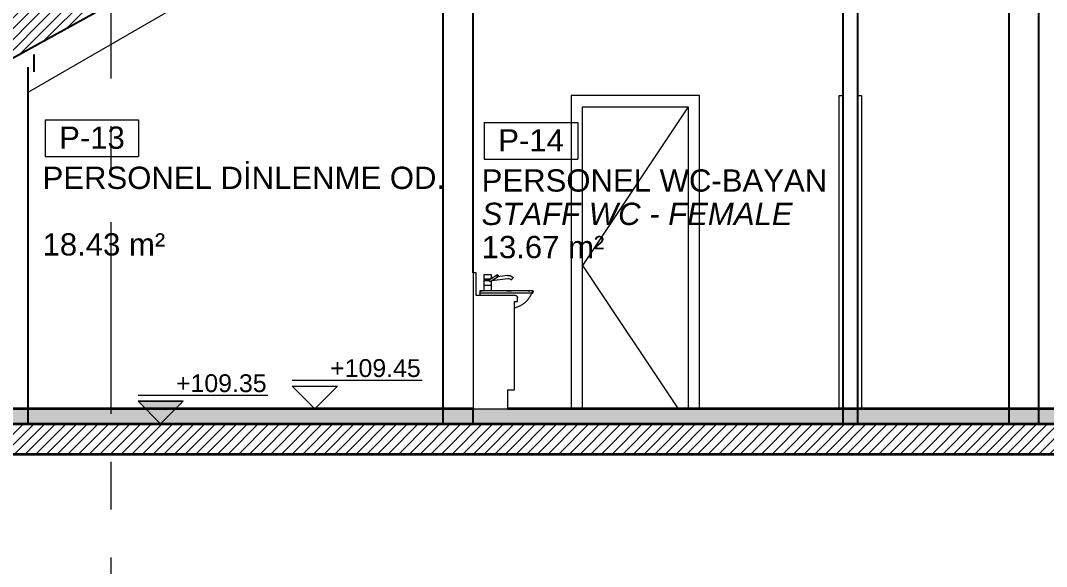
# Model space of a CAD drawing. Header units: centimetres. Extents: x -15511 to 6948, y 9649 to 14173.
# Drawn here: x -4922 to -4242, y 10841 to 11202 of the extents above; entities that cross this region are included whole.
import ezdxf

# ---------------------------------------------------------------- set-up
doc = ezdxf.new("R2010")
doc.units = ezdxf.units.CM
doc.header["$LTSCALE"] = 200
for name, pattern in [('Centre', [3.175, 0.635, -0.47625, 1.5875, -0.47625]), ('Dot 1mm', [0.1, 0, -0.1]), ('Grid Line 1_4_', [1.11125, 0.635, -0.15875, 0.15875, -0.15875])]:
    doc.linetypes.add(name, pattern=pattern)
for name, color, linetype, lineweight in [('A-AREA-IDEN', 2, 'Continuous', 9), ('A-DETL-MEDM', 33, 'Continuous', 25), ('A-DOOR', 31, 'Continuous', 9), ('A-DOOR-FRAM', 31, 'Continuous', 9), ('A-FLOR', 192, 'Continuous', 9), ('A-FLOR-LEVL', 51, 'Continuous', 9), ('A-FLOR-PATT', 8, 'Continuous', 35), ('A-GENM', 13, 'Continuous', 9), ('A-WALL', 113, 'Continuous', 9), ('G-ANNO-DIMS', 111, 'Continuous', 9), ('I-FURN', 30, 'Continuous', 9), ('P-SANR-FIXT', 6, 'Continuous', 9), ('S-GRID', 1, 'Continuous', 9), ('S-STRS', 31, 'Continuous', 9)]:
    doc.layers.add(name, color=color, linetype=linetype, lineweight=lineweight)
doc.styles.add('Arial_2', font='arial.ttf', dxfattribs={"height": 14.752994})
doc.styles.add('Arial_4', font='arial.ttf', dxfattribs={"height": 11.802395})
doc.styles.add('Arial_I', font='ariali.ttf', dxfattribs={"height": 14.752994})
pattern_1 = [(45, (-4285.505, 12015), (-3.535534, 3.535534), [])]

# ---------------------------------------------------------------- blocks, each defined once
blk = doc.blocks.new('M_Single-Flush1 - IUAS_A_DOOR_K11_700_2100-1791538-A')
at = {"layer": 'A-DOOR-FRAM'}
for p, q in [((-4379.48, 10945), (-4379.48, 11152.6)), ((-4379.48, 11152.6), (-4376.98, 11152.6)), ((-4366.98, 11152.6), (-4364.48, 11152.6)), ((-4364.48, 11152.6), (-4364.48, 10945))]:
    blk.add_line(p, q, dxfattribs=at)
blk = doc.blocks.new('Basins w Vanity Unit1 - Basins w Vanity Unit-V28-A')
at = {"layer": 'I-FURN'}
for p, q in [((-4621.98, 11035), (-4621.98, 10945)), ((-4619.98, 11035), (-4621.98, 11035)), ((-4619.98, 11020), (-4619.98, 11035)), ((-4593.98, 11020), (-4619.98, 11020)), ((-4592.48, 11016), (-4592.48, 11018.5)), ((-4594.48, 10957.5), (-4594.48, 11016)), ((-4594.48, 11016), (-4592.48, 11016)), ((-4598.98, 10945), (-4598.98, 10957.5)), ((-4598.98, 10957.5), (-4594.48, 10957.5)), ((-4621.98, 10945), (-4598.98, 10945))]:
    blk.add_line(p, q, dxfattribs=at)
blk.add_arc((-4593.98, 11018.5), 1.5, 0, 90, dxfattribs=at)
blk.add_open_spline([(-4593.61, 11019.95), (-4593.55, 11019.94), (-4593.44, 11019.9), (-4593.31, 11019.84), (-4593.21, 11019.79), (-4593.12, 11019.73), (-4593.05, 11019.68), (-4593.01, 11019.64)], degree=3, knots=[0.1428571, 0.1428571, 0.1428571, 0.1428571, 0.2142857, 0.2857143, 0.3214286, 0.3571429, 0.4285714, 0.4285714, 0.4285714, 0.4285714], dxfattribs=at)
for points in [[(-4593.01, 11019.64), (-4593.05, 11019.68), (-4593.14, 11019.74), (-4593.28, 11019.83), (-4593.44, 11019.9), (-4593.55, 11019.94), (-4593.61, 11019.95)], [(-4592.62, 11019.13), (-4592.6, 11019.08), (-4592.57, 11019.03), (-4592.55, 11018.97)], [(-4592.56, 11018.97), (-4592.58, 11019.02), (-4592.6, 11019.08), (-4592.62, 11019.13)], [(-4592.52, 11018.83), (-4592.5, 11018.72), (-4592.48, 11018.61), (-4592.48, 11018.5)], [(-4592.48, 11018.5), (-4592.48, 11018.61), (-4592.5, 11018.72), (-4592.52, 11018.83)]]:
    blk.add_open_spline(points, degree=3, dxfattribs=at)
blk = doc.blocks.new('Sink - Cloakroom - 440 x 350mm-V29-A')
at = {"layer": 'P-SANR-FIXT'}
for p, q in [((-4614.91, 11034.01), (-4614.91, 11031.01)), ((-4614.91, 11030.71), (-4614.91, 11023.21)), ((-4614.91, 11030.01), (-4614.91, 11027.01)), ((-4614.91, 11030.01), (-4614.91, 11027.01)), ((-4614.79, 11034.01), (-4612.41, 11034.01)), ((-4614.79, 11031.01), (-4612.41, 11031.01)), ((-4612.41, 11030.71), (-4614.79, 11030.71)), ((-4614.79, 11030.01), (-4612.41, 11030.01)), ((-4614.79, 11030.01), (-4614.79, 11030.01)), ((-4614.71, 11031.01), (-4614.71, 11030.71)), ((-4612.41, 11034.01), (-4610.04, 11034.01)), ((-4612.41, 11031.01), (-4610.41, 11031.01)), ((-4610.51, 11030.71), (-4612.41, 11030.71)), ((-4612.41, 11030.01), (-4611.27, 11030.01)), ((-4606.31, 11033.5), (-4611.6, 11030.01)), ((-4610.37, 11029.5), (-4605.47, 11032.74)), ((-4609.92, 11029.8), (-4609.53, 11030.06)), ((-4609.91, 11032.02), (-4609.91, 11034.01)), ((-4608.23, 11032.23), (-4609.91, 11032.02)), ((-4609.91, 11027.01), (-4609.91, 11029.85)), ((-4609.91, 11023.21), (-4609.91, 11029.83)), ((-4609.91, 11027.01), (-4609.91, 11029.83)), ((-4609.56, 11030.05), (-4599.04, 11031.34)), ((-4599.29, 11033.33), (-4605.81, 11032.53)), ((-4605.79, 11032.53), (-4605.47, 11032.74)), ((-4596.9, 11030.71), (-4596.64, 11030.49)), ((-4595.35, 11032.02), (-4595.62, 11032.24)), ((-4617.48, 11023.21), (-4616.07, 11023.21)), ((-4617.48, 11023.21), (-4616.07, 11023.21)), ((-4614.91, 11026.71), (-4614.91, 11023.21)), ((-4614.91, 11026.71), (-4614.91, 11023.21)), ((-4614.79, 11027.01), (-4612.41, 11027.01)), ((-4614.79, 11027.01), (-4614.79, 11027.01)), ((-4612.41, 11026.71), (-4614.79, 11026.71)), ((-4614.79, 11026.71), (-4614.79, 11026.71)), ((-4614.71, 11027.01), (-4614.71, 11026.71)), ((-4612.41, 11027.01), (-4610.04, 11027.01)), ((-4610.04, 11026.71), (-4612.41, 11026.71)), ((-4610.11, 11026.71), (-4610.11, 11027.01)), ((-4609.91, 11023.21), (-4609.91, 11026.71)), ((-4609.91, 11023.21), (-4609.91, 11026.71)), ((-4599.72, 11023.21), (-4598.17, 11023.21)), ((-4599.72, 11023.21), (-4598.17, 11023.21)), ((-4598.17, 11023.21), (-4596.61, 11023.21)), ((-4598.17, 11023.21), (-4596.61, 11023.21)), ((-4585.43, 11023.21), (-4584.43, 11023.21)), ((-4585.43, 11023.21), (-4584.43, 11023.21)), ((-4582.87, 11023.21), (-4582.63, 11023.21)), ((-4582.87, 11023.21), (-4582.63, 11023.21)), ((-4582.62, 11021.6), (-4582.62, 11023.21)), ((-4582.62, 11021.6), (-4582.62, 11023.21)), ((-4582.54, 11023.21), (-4582.53, 11023.21)), ((-4582.53, 11023.21), (-4582.54, 11023.21)), ((-4617.48, 11022.71), (-4617.48, 11021.78)), ((-4617.48, 11021.6), (-4617.48, 11021.78)), ((-4617.48, 11021.6), (-4617.48, 11021.78)), ((-4598.17, 11021.6), (-4617.48, 11021.6)), ((-4598.17, 11021.6), (-4617.48, 11021.6)), ((-4607.18, 11021.6), (-4607.16, 11021.6)), ((-4594.31, 11021.6), (-4598.17, 11021.6)), ((-4582.63, 11021.6), (-4598.17, 11021.6)), ((-4589.99, 11021.6), (-4593.39, 11021.6)), ((-4587.11, 11021.6), (-4589.99, 11021.6)), ((-4584.43, 11021.6), (-4586.49, 11021.6)), ((-4583.12, 11021.6), (-4584.43, 11021.6)), ((-4582.63, 11021.6), (-4582.96, 11021.6)), ((-4582.63, 11021.78), (-4582.63, 11021.6)), ((-4582.63, 11021.78), (-4582.63, 11021.6)), ((-4582.39, 11021.78), (-4582.15, 11022.71)), ((-4582.39, 11021.78), (-4582.15, 11022.71)), ((-4594.13, 11011.9), (-4594.48, 11011.82))]:
    blk.add_line(p, q, dxfattribs=at)
at = {"layer": 'P-SANR-FIXT', "flags": 128}
for points in [[(-4606.32, 11033.49), (-4606.38, 11033.44), (-4606.43, 11033.37), (-4606.45, 11033.29), (-4606.46, 11033.2), (-4606.44, 11033.12)], [(-4606.44, 11033.12), (-4606.4, 11033.03), (-4606.34, 11032.94), (-4606.26, 11032.86), (-4606.17, 11032.8), (-4606.07, 11032.74), (-4605.96, 11032.7), (-4605.85, 11032.67), (-4605.74, 11032.66), (-4605.64, 11032.67), (-4605.55, 11032.7), (-4605.46, 11032.74), (-4605.4, 11032.8), (-4605.36, 11032.86), (-4605.33, 11032.94), (-4605.33, 11033.03), (-4605.35, 11033.12)], [(-4605.35, 11033.12), (-4605.39, 11033.2), (-4605.45, 11033.29), (-4605.52, 11033.37), (-4605.61, 11033.44), (-4605.71, 11033.49), (-4605.82, 11033.53), (-4605.93, 11033.56), (-4606.04, 11033.57), (-4606.14, 11033.56), (-4606.24, 11033.53), (-4606.31, 11033.5)], [(-4605.61, 11033.44), (-4605.52, 11033.37), (-4605.45, 11033.29), (-4605.39, 11033.2), (-4605.35, 11033.12)], [(-4605.35, 11033.12), (-4605.33, 11033.03), (-4605.33, 11032.94), (-4605.36, 11032.86), (-4605.4, 11032.8), (-4605.46, 11032.74)], [(-4599.29, 11033.33), (-4598.41, 11033.35), (-4597.54, 11033.22), (-4596.71, 11032.93), (-4595.62, 11032.24)], [(-4599.04, 11031.34), (-4598.37, 11031.34), (-4597.72, 11031.18), (-4597.28, 11030.98), (-4596.9, 11030.71)], [(-4595.99, 11031.25), (-4596.13, 11031.09), (-4596.26, 11030.94), (-4596.37, 11030.8), (-4596.47, 11030.68), (-4596.55, 11030.59), (-4596.61, 11030.52), (-4596.63, 11030.49), (-4596.61, 11030.52), (-4596.55, 11030.59), (-4596.47, 11030.68), (-4596.37, 11030.8)], [(-4595.62, 11031.7), (-4595.52, 11031.82), (-4595.44, 11031.91), (-4595.38, 11031.98), (-4595.35, 11032.01), (-4595.38, 11031.98), (-4595.44, 11031.91), (-4595.52, 11031.82), (-4595.62, 11031.7), (-4595.73, 11031.56), (-4595.86, 11031.41), (-4595.99, 11031.25)], [(-4598.15, 11023.21), (-4599.19, 11023.21), (-4600.23, 11023.21), (-4601.28, 11023.21), (-4602.34, 11023.21), (-4603.4, 11023.21), (-4604.46, 11023.21), (-4605.52, 11023.21), (-4606.58, 11023.21), (-4607.64, 11023.21), (-4608.69, 11023.21), (-4609.73, 11023.21), (-4610.77, 11023.21), (-4611.79, 11023.21), (-4612.8, 11023.21), (-4613.8, 11023.21), (-4614.79, 11023.21), (-4615.76, 11023.21), (-4616.71, 11023.21), (-4617.48, 11023.21)], [(-4607.15, 11023.21), (-4607.13, 11023.21), (-4607.12, 11023.21), (-4607.11, 11023.2)], [(-4582.53, 11023.21), (-4582.55, 11023.21), (-4582.6, 11023.21), (-4582.68, 11023.21), (-4582.79, 11023.21), (-4582.94, 11023.21), (-4583.12, 11023.21), (-4583.33, 11023.21), (-4583.57, 11023.21), (-4583.84, 11023.21), (-4584.15, 11023.21), (-4584.48, 11023.21), (-4584.84, 11023.21), (-4585.23, 11023.21), (-4585.65, 11023.21), (-4586.1, 11023.21), (-4586.58, 11023.21), (-4587.08, 11023.21), (-4587.61, 11023.21), (-4588.16, 11023.21), (-4588.73, 11023.21), (-4589.33, 11023.21), (-4589.95, 11023.21), (-4590.59, 11023.21), (-4591.25, 11023.21), (-4591.93, 11023.21), (-4592.62, 11023.21), (-4593.34, 11023.21), (-4594.07, 11023.21), (-4594.81, 11023.21), (-4595.56, 11023.21), (-4596.33, 11023.21), (-4597.11, 11023.21), (-4597.9, 11023.21), (-4598.15, 11023.21)], [(-4582.84, 11023.21), (-4582.71, 11023.21), (-4582.62, 11023.21), (-4582.56, 11023.21), (-4582.53, 11023.21), (-4582.53, 11023.21)], [(-4582.53, 11023.21), (-4582.52, 11023.21), (-4582.5, 11023.21), (-4582.48, 11023.21), (-4582.47, 11023.2), (-4582.45, 11023.2), (-4582.44, 11023.2), (-4582.42, 11023.19), (-4582.41, 11023.19), (-4582.39, 11023.18), (-4582.38, 11023.18), (-4582.36, 11023.17), (-4582.35, 11023.16), (-4582.33, 11023.16), (-4582.32, 11023.15), (-4582.31, 11023.14), (-4582.29, 11023.13), (-4582.28, 11023.12), (-4582.27, 11023.11), (-4582.26, 11023.1), (-4582.25, 11023.09), (-4582.23, 11023.08), (-4582.22, 11023.06), (-4582.21, 11023.05), (-4582.2, 11023.04), (-4582.2, 11023.02), (-4582.19, 11023.01), (-4582.18, 11023), (-4582.17, 11022.98), (-4582.17, 11022.97), (-4582.16, 11022.95), (-4582.15, 11022.94), (-4582.15, 11022.92), (-4582.14, 11022.91), (-4582.14, 11022.89), (-4582.14, 11022.88), (-4582.14, 11022.86), (-4582.13, 11022.84), (-4582.13, 11022.83), (-4582.13, 11022.81), (-4582.13, 11022.8), (-4582.13, 11022.78), (-4582.13, 11022.77), (-4582.14, 11022.75), (-4582.14, 11022.73), (-4582.14, 11022.72), (-4582.15, 11022.71)], [(-4582.53, 11023.21), (-4582.52, 11023.21), (-4582.5, 11023.21), (-4582.48, 11023.21), (-4582.47, 11023.2), (-4582.45, 11023.2), (-4582.44, 11023.2), (-4582.42, 11023.19), (-4582.41, 11023.19), (-4582.39, 11023.18), (-4582.38, 11023.18), (-4582.36, 11023.17), (-4582.35, 11023.16), (-4582.33, 11023.16), (-4582.32, 11023.15), (-4582.31, 11023.14), (-4582.29, 11023.13), (-4582.28, 11023.12), (-4582.27, 11023.11), (-4582.26, 11023.1), (-4582.25, 11023.09), (-4582.23, 11023.08), (-4582.22, 11023.06), (-4582.21, 11023.05), (-4582.2, 11023.04), (-4582.2, 11023.02), (-4582.19, 11023.01), (-4582.18, 11023), (-4582.17, 11022.98), (-4582.17, 11022.97), (-4582.16, 11022.95), (-4582.15, 11022.94), (-4582.15, 11022.92), (-4582.14, 11022.91), (-4582.14, 11022.89), (-4582.14, 11022.88), (-4582.14, 11022.86), (-4582.13, 11022.84), (-4582.13, 11022.83), (-4582.13, 11022.81), (-4582.13, 11022.8), (-4582.13, 11022.78), (-4582.13, 11022.77), (-4582.14, 11022.75), (-4582.14, 11022.73), (-4582.14, 11022.72), (-4582.15, 11022.71)], [(-4617.19, 11020), (-4617.4, 11020.42), (-4617.48, 11020.61)], [(-4607.11, 11021.61), (-4607.12, 11021.61), (-4607.13, 11021.61), (-4607.14, 11021.6), (-4607.15, 11021.6), (-4607.16, 11021.6)], [(-4583.36, 11021.6), (-4583.59, 11021.02), (-4583.84, 11020.45), (-4584.12, 11019.89), (-4584.42, 11019.33), (-4584.74, 11018.8), (-4585.08, 11018.27), (-4585.44, 11017.76), (-4585.83, 11017.26), (-4586.23, 11016.78), (-4586.65, 11016.32), (-4587.09, 11015.87), (-4587.55, 11015.44), (-4588.02, 11015.03), (-4588.51, 11014.64), (-4589.02, 11014.27), (-4589.53, 11013.92), (-4590.07, 11013.59), (-4590.61, 11013.28), (-4591.17, 11012.99), (-4591.74, 11012.73), (-4592.32, 11012.49), (-4592.91, 11012.27), (-4593.5, 11012.08), (-4594.11, 11011.91), (-4594.13, 11011.9)], [(-4582.39, 11021.78), (-4582.4, 11021.77), (-4582.4, 11021.76), (-4582.4, 11021.75), (-4582.41, 11021.74), (-4582.41, 11021.73), (-4582.42, 11021.73), (-4582.42, 11021.72), (-4582.43, 11021.71), (-4582.43, 11021.7), (-4582.44, 11021.69), (-4582.44, 11021.69), (-4582.45, 11021.68), (-4582.45, 11021.67), (-4582.46, 11021.67), (-4582.47, 11021.66), (-4582.48, 11021.65), (-4582.48, 11021.65), (-4582.49, 11021.64), (-4582.5, 11021.64), (-4582.51, 11021.63), (-4582.51, 11021.63), (-4582.52, 11021.63), (-4582.53, 11021.62), (-4582.54, 11021.62), (-4582.55, 11021.62), (-4582.56, 11021.61), (-4582.57, 11021.61), (-4582.58, 11021.61), (-4582.59, 11021.61), (-4582.59, 11021.61), (-4582.6, 11021.6), (-4582.61, 11021.6), (-4582.62, 11021.6)], [(-4582.39, 11021.78), (-4582.4, 11021.77), (-4582.4, 11021.76), (-4582.4, 11021.75), (-4582.41, 11021.74), (-4582.41, 11021.73), (-4582.42, 11021.73), (-4582.42, 11021.72), (-4582.43, 11021.71), (-4582.43, 11021.7), (-4582.44, 11021.69), (-4582.44, 11021.69), (-4582.45, 11021.68), (-4582.45, 11021.67), (-4582.46, 11021.67), (-4582.47, 11021.66), (-4582.48, 11021.65), (-4582.48, 11021.65), (-4582.49, 11021.64), (-4582.5, 11021.64), (-4582.51, 11021.63), (-4582.51, 11021.63), (-4582.52, 11021.63), (-4582.53, 11021.62), (-4582.54, 11021.62), (-4582.55, 11021.62), (-4582.56, 11021.61), (-4582.57, 11021.61), (-4582.58, 11021.61), (-4582.59, 11021.61), (-4582.59, 11021.61), (-4582.6, 11021.6), (-4582.61, 11021.6), (-4582.62, 11021.6)], [(-4582.4, 11021.78), (-4582.28, 11022.24), (-4582.15, 11022.71)]]:
    blk.add_lwpolyline(points, dxfattribs=at)
at = {"layer": 'P-SANR-FIXT'}
for points in [[(-4611.42, 11030.01), (-4611.38, 11030.01), (-4611.33, 11030.01), (-4611.27, 11030.01)], [(-4611.27, 11030.01), (-4611.27, 11029.99), (-4611.28, 11029.97), (-4611.28, 11029.94), (-4611.28, 11029.92)], [(-4610.67, 11030.97), (-4610.67, 11030.98), (-4610.67, 11030.99), (-4610.67, 11031.01)], [(-4610.67, 11031.01), (-4610.67, 11030.99), (-4610.67, 11030.97), (-4610.67, 11030.94), (-4610.67, 11030.92)], [(-4610.67, 11030.92), (-4610.67, 11030.89), (-4610.67, 11030.81), (-4610.65, 11030.74), (-4610.64, 11030.71)], [(-4610.64, 11030.71), (-4610.65, 11030.74), (-4610.66, 11030.78), (-4610.66, 11030.81)], [(-4617.48, 11021.78), (-4617.48, 11021.76), (-4617.48, 11021.74), (-4617.48, 11021.73)], [(-4617.48, 11021.6), (-4617.48, 11021.38), (-4617.48, 11021.02), (-4617.48, 11020.68), (-4617.48, 11020.61), (-4617.48, 11020.61)]]:
    blk.add_open_spline(points, degree=3, dxfattribs=at)
for points, knots in [([(-4611.28, 11029.92), (-4611.27, 11029.88), (-4611.27, 11029.83), (-4611.24, 11029.77), (-4611.23, 11029.73), (-4611.22, 11029.71), (-4611.2, 11029.69), (-4611.18, 11029.66), (-4611.15, 11029.63), (-4611.12, 11029.6), (-4611.09, 11029.58), (-4611.07, 11029.56), (-4611.05, 11029.55), (-4611.02, 11029.53), (-4610.99, 11029.51), (-4610.95, 11029.49), (-4610.92, 11029.48), (-4610.89, 11029.47), (-4610.86, 11029.46), (-4610.8, 11029.44), (-4610.7, 11029.43), (-4610.6, 11029.43), (-4610.53, 11029.44), (-4610.49, 11029.45), (-4610.46, 11029.46), (-4610.44, 11029.47), (-4610.42, 11029.47)], [-1, -1, -1, -1, -0.9444444, -0.9166667, -0.9027778, -0.8888889, -0.875, -0.8611111, -0.8333333, -0.8055556, -0.7916667, -0.7777778, -0.7638889, -0.75, -0.7222222, -0.6944444, -0.6805556, -0.6666667, -0.6388889, -0.6111111, -0.5555556, -0.4444444, -0.4166667, -0.3888889, -0.3611111, -0.3333333, -0.3333333, -0.3333333, -0.3333333]), ([(-4609.92, 11032.01), (-4609.94, 11031.99), (-4609.98, 11031.94), (-4610.06, 11031.84), (-4610.1, 11031.77), (-4610.14, 11031.72), (-4610.16, 11031.68), (-4610.19, 11031.64), (-4610.23, 11031.58), (-4610.26, 11031.51), (-4610.29, 11031.46), (-4610.31, 11031.42), (-4610.32, 11031.37), (-4610.35, 11031.31), (-4610.38, 11031.19), (-4610.4, 11031.09), (-4610.41, 11031.01)], [-0.4444444, -0.4444444, -0.4444444, -0.4444444, -0.3333333, -0.2777778, -0.25, -0.2222222, -0.2083333, -0.1944444, -0.1666667, -0.1388889, -0.125, -0.1111111, -0.0972222, -0.0833333, -0.0555556, 0, 0, 0, 0]), ([(-4617.48, 11023.21), (-4617.48, 11023.21), (-4617.48, 11023.19), (-4617.48, 11023.13), (-4617.48, 11023.07), (-4617.48, 11023), (-4617.48, 11022.94), (-4617.48, 11022.88), (-4617.48, 11022.8), (-4617.48, 11022.74), (-4617.48, 11022.71)], [-1, -1, -1, -1, -0.75, -0.625, -0.5, -0.375, -0.3125, -0.25, -0.125, 0, 0, 0, 0]), ([(-4582.15, 11022.71), (-4582.14, 11022.76), (-4582.13, 11022.89), (-4582.21, 11023.06), (-4582.33, 11023.16), (-4582.45, 11023.2), (-4582.51, 11023.21), (-4582.54, 11023.21)], [-1, -1, -1, -1, -0.75, -0.5, -0.25, -0.125, 0, 0, 0, 0]), ([(-4617.48, 11021.68), (-4617.48, 11021.67), (-4617.48, 11021.65), (-4617.48, 11021.61), (-4617.48, 11021.6), (-4617.48, 11021.6)], [-0.6666667, -0.6666667, -0.6666667, -0.6666667, -0.5, -0.3333333, 0, 0, 0, 0]), ([(-4582.63, 11021.6), (-4582.61, 11021.6), (-4582.58, 11021.61), (-4582.51, 11021.63), (-4582.44, 11021.68), (-4582.41, 11021.74), (-4582.4, 11021.78)], [-1, -1, -1, -1, -0.833333, -0.666667, -0.333333, 0, 0, 0, 0])]:
    blk.add_open_spline(points, degree=3, knots=knots, dxfattribs=at)
blk = doc.blocks.new('M_Single-Flush1 - IUAS_A_DOOR_K11_700_2100-V30-A')
at = {"layer": 'A-DOOR', "linetype": 'Centre'}
for p, q in [((-4479.48, 11145), (-4549.48, 11040)), ((-4549.48, 11040), (-4486.15, 10945))]:
    blk.add_line(p, q, dxfattribs=at)
at = {"layer": 'A-DOOR-FRAM'}
for p, q in [((-4471.88, 11152.6), (-4557.08, 11152.6)), ((-4557.08, 11152.6), (-4557.08, 10945)), ((-4471.88, 10945), (-4471.88, 11152.6)), ((-4549.48, 10945), (-4549.48, 11145)), ((-4549.48, 11145), (-4479.48, 11145)), ((-4479.48, 11145), (-4479.48, 10945))]:
    blk.add_line(p, q, dxfattribs=at)
blk = doc.blocks.new('A-YURUYEN MERDIVEN - 695_00-V31-A')
at = {"layer": 'A-GENM'}
blk.add_line((-4916.98, 11154.86), (-4641.98, 11313.64), dxfattribs=at)
blk = doc.blocks.new('IUAS_A_ROOM_100S - No_İsmi_Alan-1315501-A')
at = {"layer": 'A-AREA-IDEN'}
for p, q in [((-5449.6, 12705.39), (-5449.6, 12681.02)), ((-5449.6, 12705.39), (-5387.59, 12705.39)), ((-5387.59, 12705.39), (-5387.59, 12681.02)), ((-5449.6, 12681.02), (-5387.59, 12681.02))]:
    blk.add_line(p, q, dxfattribs=at)
blk = doc.blocks.new('Spot Elevations - IUAS_A_SECTION_FLOOR_CONCRETE-1317280-A')
at = {"layer": 'G-ANNO-DIMS'}
blk.add_hatch(color=256, dxfattribs=at).paths.add_polyline_path([(-6011.89, 11645), (-6026.89, 11630), (-6041.89, 11645)], flags=0)
for p, q in [((-6041.89, 11649), (-5955.82, 11649)), ((-6041.89, 11645), (-6011.89, 11645)), ((-6026.89, 11630), (-6041.89, 11645)), ((-6011.89, 11645), (-6041.89, 11645)), ((-6041.89, 11645), (-6026.89, 11630)), ((-6011.89, 11645), (-6026.89, 11630)), ((-6026.89, 11630), (-6011.89, 11645))]:
    blk.add_line(p, q, dxfattribs=at)
blk = doc.blocks.new('Spot Elevations - IUAS_A_SECTION_FLOOR_FINISH-1317019-A')
at = {"layer": 'G-ANNO-DIMS'}
for p, q in [((-1852.33, 12529), (-1766.26, 12529)), ((-1852.33, 12525), (-1822.33, 12525)), ((-1837.33, 12510), (-1852.33, 12525)), ((-1822.33, 12525), (-1837.33, 12510))]:
    blk.add_line(p, q, dxfattribs=at)

msp = doc.modelspace()

# ---------------------------------------------------------------- hatches: boundary and pattern name
at = {"layer": 'A-FLOR-PATT', "lineweight": 9}
h = msp.add_hatch(dxfattribs=at)
h.set_pattern_fill('FP_2', color=256, style=0, pattern_type=2)
h.set_pattern_definition([(50, (-4285.505, 12015), (72.87376, -6.37607), [7.62, -83.82]), (355, (-4285.505, 12015), (-14.097, 76.42244), [6.096, -67.056]), (100.451, (-4279.43, 12014.47), (58.77696, 70.04687), [6.476, -71.236]), (46.184, (-4285.505, 12035.32), (108.4314, -16.81745), [11.43, -125.73]), (96.636, (-4276.47, 12033.92), (94.961, 98.9709), [9.714, -106.854]), (351.184, (-4285.5, 12035.32), (94.9623, 98.9702), [9.144, -100.584]), (21, (-4275.345, 12030.24), (60.64565, -40.90654), [7.62, -83.82]), (326, (-4275.345, 12030.24), (24.72083, 73.67493), [6.096, -67.056]), (71.451, (-4270.29, 12026.83), (85.3669, 32.76874), [6.476, -71.236]), (37.5, (-4285.505, 12015), (1.235525, 33.82243), [3.353, -62.89, 3.353, -64.719, -67.31]), (37.5, (-4285.505, 12015), (1.235525, 33.82243), [-134.315, 3.353, -63.957]), (7.5, (-4285.505, 12015), (26.72815, 40.07255), [3.353, -35.458, 3.353, -61.366, -25.654]), (7.5, (-4285.505, 12015), (26.72815, 40.07255), [-103.53, 3.353, -22.301]), (327.5, (-4308.16, 12015), (54.23632, -2.29212), [3.353, -22.047, 3.353, -75.895, -105.156]), (327.5, (-4308.16, 12015), (54.23632, -2.29212), [-104.648, 3.353, -101.803]), (317.5, (-4318.32, 12015), (59.25158, 10.17014), [3.353, -29.667, 3.353, -49.276, -74.676]), (317.5, (-4318.32, 12015), (59.25158, 10.17014), [-85.649, 3.353, -71.323])])
h.paths.add_polyline_path([(5363.17, 10935), (5388.02, 10935), (5388.02, 10945), (4668.02, 10945), (4668.02, 10935), (5320.31, 10935)], flags=0)
h.paths.add_polyline_path([(-14311.98, 10935), (-11851.98, 10935), (-11851.98, 10945), (-14311.98, 10945)], flags=0)
h.paths.add_polyline_path([(4634.46, 10935), (4648.02, 10935), (4648.02, 10945), (2928.02, 10945), (2928.02, 10935), (4591.59, 10935)], flags=0)
h.paths.add_polyline_path([(-11331.63, 10935), (-9952.98, 10935), (-9952.98, 10945), (-11331.63, 10945)], flags=0)
h.paths.add_polyline_path([(2405.44, 10935), (2407.66, 10935), (2407.66, 10945), (1078.02, 10945), (1078.02, 10935), (2233.98, 10935)], flags=0)
h.paths.add_polyline_path([(-6661.98, 10935), (-5501.98, 10935), (-5501.98, 10945), (-6661.98, 10945)], flags=0)
h.paths.add_polyline_path([(-852.36, 10935), (-811.98, 10935), (-811.98, 10945), (-5141.98, 10945), (-5141.98, 10935), (-938.09, 10935)], flags=0)
h = msp.add_hatch(dxfattribs=at)
h.set_pattern_fill('FP_1', color=256, style=0, pattern_type=2)
h.set_pattern_definition(pattern_1)
h.paths.add_polyline_path([(-14311.98, 10915), (-11851.98, 10915), (-11851.98, 10935), (-14311.98, 10935)], flags=0)
h.paths.add_polyline_path([(5363.17, 10915), (5388.02, 10915), (5388.02, 10935), (2928.02, 10935), (2928.02, 10915), (5320.31, 10915)], flags=0)
h.paths.add_polyline_path([(-11331.63, 10915), (-9952.98, 10915), (-9952.98, 10935), (-11331.63, 10935)], flags=0)
h.paths.add_polyline_path([(2405.44, 10915), (2407.66, 10915), (2407.66, 10935), (1078.02, 10935), (1078.02, 10915), (2233.98, 10915)], flags=0)
h.paths.add_polyline_path([(-6811.98, 10915), (-661.98, 10915), (-661.98, 10935), (-6811.98, 10935)], flags=0)
at = {"layer": 'S-STRS'}
h = msp.add_hatch(dxfattribs=at)
h.set_pattern_fill('FP_1', color=256, style=0, pattern_type=2)
h.set_pattern_definition(pattern_1)
h.paths.add_polyline_path([(-4986.98, 11144.54), (-4596.98, 11359.66), (-4596.98, 11376.79), (-4626.98, 11376.79), (-4626.98, 11360.24), (-4656.98, 11360.24), (-4656.98, 11343.69), (-4686.98, 11343.69), (-4686.98, 11327.14), (-4716.98, 11327.14), (-4716.98, 11310.6), (-4746.98, 11310.6), (-4746.98, 11294.05), (-4776.98, 11294.05), (-4776.98, 11277.5), (-4806.98, 11277.5), (-4806.98, 11260.95), (-4836.98, 11260.95), (-4836.98, 11244.4), (-4866.98, 11244.4), (-4866.98, 11227.86), (-4896.98, 11227.86), (-4896.98, 11211.31), (-4926.98, 11211.31), (-4926.98, 11194.76), (-4956.98, 11194.76), (-4956.98, 11178.21), (-4986.98, 11178.21), (-4986.98, 11151.76)], flags=0)

# ---------------------------------------------------------------- linework, layer by layer
at = {"layer": 'A-DETL-MEDM'}
msp.add_line((-4912.98, 11168.3), (-4912.98, 11179.84), dxfattribs=at)
at = {"layer": 'A-FLOR', "lineweight": 35}
for p, q in [((-4621.98, 10945), (-5141.98, 10945)), ((-3879.98, 10945), (-4598.98, 10945)), ((-6661.98, 10935), (-811.98, 10935)), ((-6661.98, 10915), (-811.98, 10915))]:
    msp.add_line(p, q, dxfattribs=at)
at = {"layer": 'A-FLOR-LEVL', "linetype": 'Dot 1mm'}
msp.add_line((-15511.05, 10935), (6947.94, 10935), dxfattribs=at)
at = {"layer": 'A-WALL', "lineweight": 25}
for p, q in [((-4376.98, 11417.53), (-4376.98, 10935)), ((-4366.98, 10935), (-4366.98, 11417.53)), ((-4266.98, 11417.53), (-4266.98, 10935)), ((-4246.98, 10935), (-4246.98, 11417.53)), ((-4641.98, 11334.04), (-4641.98, 10935)), ((-4621.98, 11035), (-4621.98, 11334.04)), ((-4916.98, 10935), (-4916.98, 11171.42)), ((-4621.98, 10935), (-4621.98, 10945))]:
    msp.add_line(p, q, dxfattribs=at)
at = {"layer": 'S-GRID', "linetype": 'Grid Line 1_4_'}
msp.add_line((-4861.98, 10497.19), (-4861.98, 14082.84), dxfattribs=at)
at = {"layer": 'S-STRS', "lineweight": 25}
msp.add_line((-4986.98, 11144.54), (-4596.98, 11359.66), dxfattribs=at)

# ---------------------------------------------------------------- block references
at = {"layer": 'A-AREA-IDEN'}
for p in [(543.87, -1568.88), (834.91, -1570.66)]:
    msp.add_blockref('IUAS_A_ROOM_100S - No_İsmi_Alan-1315501-A', p, dxfattribs=at)
at = {"layer": 'A-DOOR'}
for name in ['M_Single-Flush1 - IUAS_A_DOOR_K11_700_2100-V30-A', 'M_Single-Flush1 - IUAS_A_DOOR_K11_700_2100-1791538-A']:
    msp.add_blockref(name, (0, 0), dxfattribs=at)
at = {"layer": 'A-GENM'}
msp.add_blockref('A-YURUYEN MERDIVEN - 695_00-V31-A', (0, 0), dxfattribs=at)
at = {"layer": 'G-ANNO-DIMS'}
for name, p in [('Spot Elevations - IUAS_A_SECTION_FLOOR_FINISH-1317019-A', (-2889.62, -1565)), ('Spot Elevations - IUAS_A_SECTION_FLOOR_CONCRETE-1317280-A', (1197.78, -695))]:
    msp.add_blockref(name, p, dxfattribs=at)
at = {"layer": 'I-FURN'}
msp.add_blockref('Basins w Vanity Unit1 - Basins w Vanity Unit-V28-A', (0, 0), dxfattribs=at)
at = {"layer": 'P-SANR-FIXT'}
msp.add_blockref('Sink - Cloakroom - 440 x 350mm-V29-A', (0, 0), dxfattribs=at)

# ---------------------------------------------------------------- texts
at = {"layer": 'A-AREA-IDEN', "char_height": 14.753, "line_spacing_factor": 0.938532}
for s, insert, width, attachment_point, style in [('P-13', (-4874.62, 11132.02), 51.84, 2, 'Arial_2'), ('P-14', (-4583.59, 11130.25), 51.84, 2, 'Arial_2'), ('PERSONEL DİNLENME OD.', (-4907.38, 11105.42), 317.34, 1, 'Arial_2'), ('PERSONEL WC-BAYAN', (-4616.34, 11103.64), 271.98, 1, 'Arial_2'), ('STAFF WC - FEMALE', (-4616.34, 11081.54), 246.42, 1, 'Arial_I'), ('18.43 m²', (-4907.38, 11061.31), 96.84, 1, 'Arial_2'), ('13.67 m²', (-4616.34, 11059.54), 96.84, 1, 'Arial_2')]:
    msp.add_mtext(s, dxfattribs=dict(at, insert=insert, width=width, attachment_point=attachment_point, style=style))
at = {"layer": 'G-ANNO-DIMS', "char_height": 11.802, "width": 71.568, "attachment_point": 1, "line_spacing_factor": 0.938532, "style": 'Arial_4'}
for s, insert in [('+109.45', (-4716.76, 10977.86)), ('+109.35', (-4818.94, 10967.86))]:
    msp.add_mtext(s, dxfattribs=dict(at, insert=insert))

doc.saveas('drawing.dxf')
